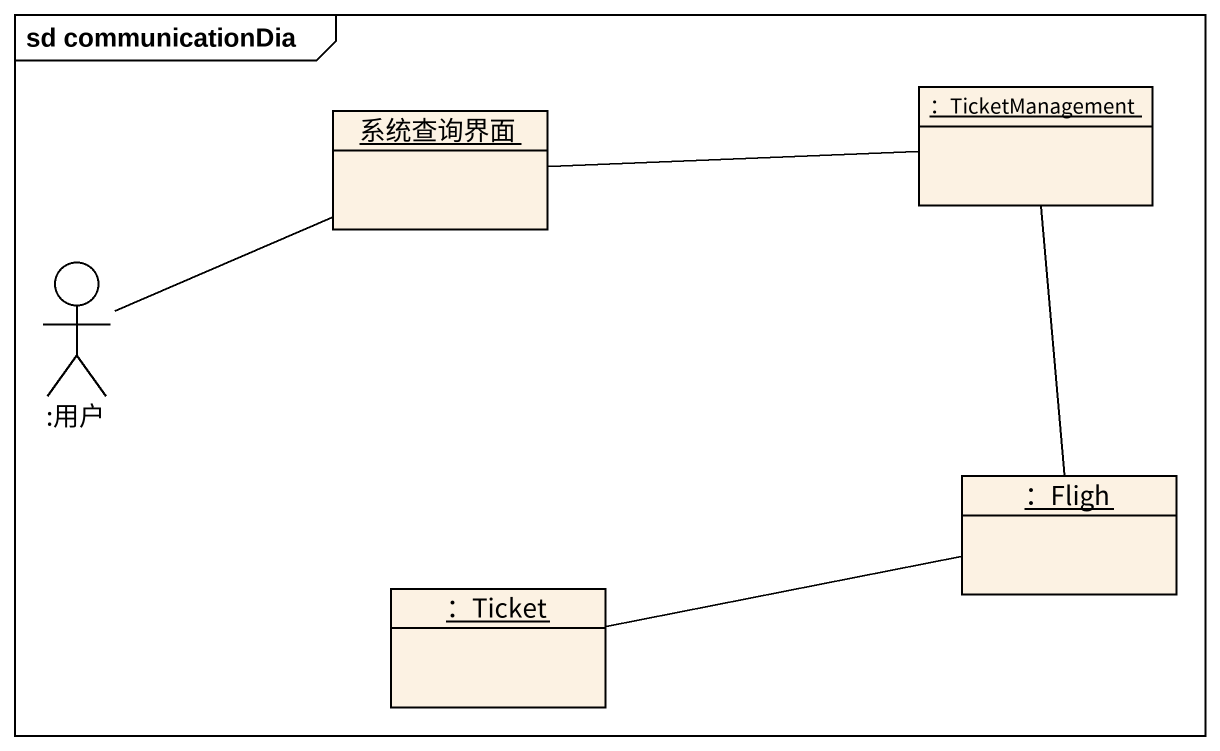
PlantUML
@startuml
mainframe sd communicationDia
allowmixing
hide circle
hide empty members
object 系统查询界面
object "：TicketManagement" as TicketManagement
actor ":用户" as 用户
object "：Fligh" as Fligh
object "：Ticket" as Ticket
系统查询界面 -right- TicketManagement
TicketManagement -- Fligh
用户 -right- 系统查询界面
Fligh -left- Ticket
@enduml
